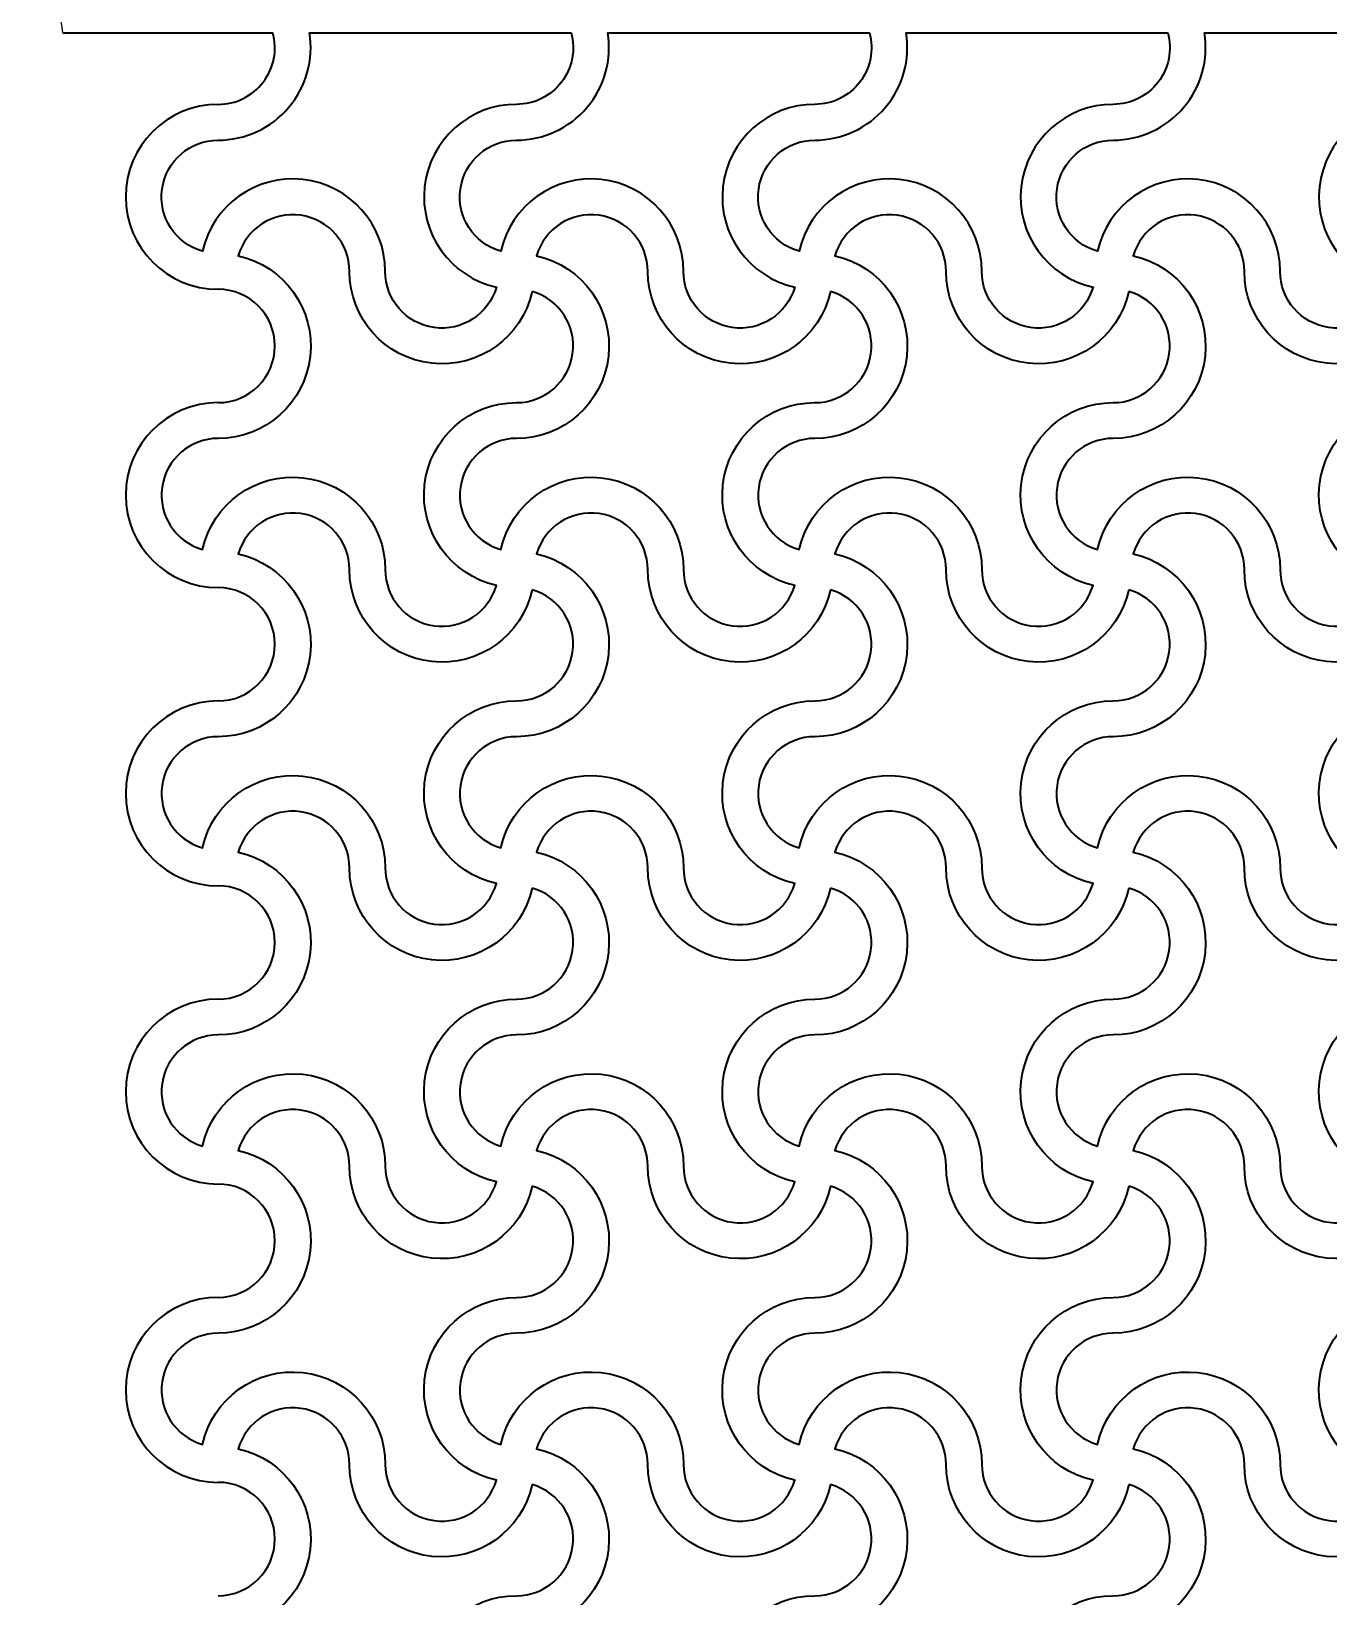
# Model space of a CAD drawing. Header units: millimetres. Extents: x 24 to 345, y 12 to 201.
# Drawn here: x 62.945 to 64.683, y 29.718 to 31.816 of the extents above; entities that cross this region are included whole.
import ezdxf

# ---------------------------------------------------------------- set-up
doc = ezdxf.new("R2010")
doc.units = ezdxf.units.MM
doc.header["$MEASUREMENT"] = 0
doc.layers.add('5th metal (rf+ground)', color=240, linetype='Continuous')
doc.styles.get("Standard").update_dxf_attribs({"font": 'arial.ttf'})
doc.dimstyles.get("Standard").update_dxf_attribs({"dimtxt": 0.18, "dimasz": 0.18, "dimexe": 0.18, "dimexo": 0.0625, "dimgap": 0.09, "dimtad": 0, "dimtih": 1, "dimtoh": 1, "dimdec": 4, "dimzin": 0, "dimdsep": 46, "dimtxsty": 'Standard', "dimcen": 0.09, "dimadec": 0, "dimazin": 0, "dimtfac": 1, "dimtdec": 4, "dimtofl": 0, "dimtmove": 0, "dimatfit": 3, "dimfxl": 1, "dimtolj": 1, "dimtzin": 0, "dimarcsym": 0})

# ---------------------------------------------------------------- blocks, each defined once
blk = doc.blocks.new('*D12')
at = {"color": 0, "lineweight": -2, "transparency": 16777216}
for p, q in [((61.9153, 31.8834), (61.9153, 32.6723)), ((65.6686, 31.8767), (65.6686, 32.6723)), ((62.0953, 32.4923), (63.3284, 32.4923)), ((65.4886, 32.4923), (64.2555, 32.4923))]:
    blk.add_line(p, q, dxfattribs=at)
at = {"color": 0, "transparency": 16777216}
for points in [[(62.0953, 32.5223), (62.0953, 32.4623), (61.9153, 32.4923)], [(65.4886, 32.5223), (65.4886, 32.4623), (65.6686, 32.4923)]]:
    blk.add_solid(points, dxfattribs=at)
at = {"layer": 'Defpoints', "color": 0, "transparency": 16777216}
for p in [(65.6686, 32.4923), (61.9153, 31.8209), (65.6686, 31.8142)]:
    blk.add_point(p, dxfattribs=at)
at = {"color": 0, "transparency": 16777216, "insert": (63.792, 32.4923), "char_height": 0.18, "attachment_point": 5}
blk.add_mtext('\\A1;3.7533', dxfattribs=at)

msp = doc.modelspace()

# ---------------------------------------------------------------- linework, layer by layer
at = {"layer": '5th metal (rf+ground)'}
msp.add_line((62.98686, 31.81421), (63.26862, 31.81421), dxfattribs=at)
msp.add_line((62.98686, 31.81421), (63.26862, 31.81421), dxfattribs=at)
msp.add_line((62.98686, 31.81421), (63.26862, 31.81421), dxfattribs=at)
msp.add_line((62.98686, 31.81421), (63.26862, 31.81421), dxfattribs=at)
at = {"layer": '5th metal (rf+ground)', "lineweight": 0}
msp.add_lwpolyline([(62.98686, 31.81421, 0.3234296), (62.83649, 31.98235, -0.3329897), (62.81818, 32.0068), (62.81818, 32.49225, 1), (62.37048, 32.49225), (62.37048, 31.89983), (62.39588, 31.81421)], format="xyb", dxfattribs=at)
msp.add_lwpolyline([(62.98686, 31.81421, 0.3234296), (62.83649, 31.98235, -0.3329897), (62.81818, 32.0068), (62.81818, 32.49225, 1), (62.37048, 32.49225), (62.37048, 31.89983), (62.39588, 31.81421)], format="xyb", dxfattribs=at)
msp.add_lwpolyline([(62.98686, 31.81421, 0.3234296), (62.83649, 31.98235, -0.3329897), (62.81818, 32.0068), (62.81818, 32.49225, 1), (62.37048, 32.49225), (62.37048, 31.89983), (62.39588, 31.81421)], format="xyb", dxfattribs=at)
msp.add_lwpolyline([(62.98686, 31.81421, 0.3234296), (62.83649, 31.98235, -0.3329897), (62.81818, 32.0068), (62.81818, 32.49225, 1), (62.37048, 32.49225), (62.37048, 31.89983), (62.39588, 31.81421)], format="xyb", dxfattribs=at)
at = {"layer": '5th metal (rf+ground)'}
for points in [[(63.1953, 31.67021, 0.4624981), (63.31767, 31.81421), (63.66862, 31.81421, -0.4945431), (63.5953, 31.71821, 0.8959788), (63.56833, 31.47318, -0.8687853), (63.4193, 31.49421, 0.8959788), (63.17427, 31.52118, -0.8687853)], [(63.1953, 31.67021, 0.4624981), (63.31767, 31.81421), (63.66862, 31.81421, -0.4945431), (63.5953, 31.71821, 0.8959788), (63.56833, 31.47318, -0.8687853), (63.4193, 31.49421, 0.8959788), (63.17427, 31.52118, -0.8687853)], [(63.1953, 31.67021, 0.4624981), (63.31767, 31.81421), (63.66862, 31.81421, -0.4945431), (63.5953, 31.71821, 0.8959788), (63.56833, 31.47318, -0.8687853), (63.4193, 31.49421, 0.8959788), (63.17427, 31.52118, -0.8687853)], [(63.1953, 31.67021, 0.4624981), (63.31767, 31.81421), (63.66862, 31.81421, -0.4945431), (63.5953, 31.71821, 0.8959788), (63.56833, 31.47318, -0.8687853), (63.4193, 31.49421, 0.8959788), (63.17427, 31.52118, -0.8687853)], [(63.5953, 31.67021, 0.4624981), (63.71767, 31.81421), (64.06862, 31.81421, -0.4945431), (63.9953, 31.71821, 0.8959788), (63.96833, 31.47318, -0.8687853), (63.8193, 31.49421, 0.8959788), (63.57427, 31.52118, -0.8687853)], [(63.5953, 31.67021, 0.4624981), (63.71767, 31.81421), (64.06862, 31.81421, -0.4945431), (63.9953, 31.71821, 0.8959788), (63.96833, 31.47318, -0.8687853), (63.8193, 31.49421, 0.8959788), (63.57427, 31.52118, -0.8687853)], [(63.5953, 31.67021, 0.4624981), (63.71767, 31.81421), (64.06862, 31.81421, -0.4945431), (63.9953, 31.71821, 0.8959788), (63.96833, 31.47318, -0.8687853), (63.8193, 31.49421, 0.8959788), (63.57427, 31.52118, -0.8687853)], [(63.5953, 31.67021, 0.4624981), (63.71767, 31.81421), (64.06862, 31.81421, -0.4945431), (63.9953, 31.71821, 0.8959788), (63.96833, 31.47318, -0.8687853), (63.8193, 31.49421, 0.8959788), (63.57427, 31.52118, -0.8687853)], [(63.9953, 31.67021, 0.4624981), (64.11767, 31.81421), (64.46862, 31.81421, -0.4945431), (64.3953, 31.71821, 0.8959788), (64.36833, 31.47318, -0.8687853), (64.2193, 31.49421, 0.8959788), (63.97427, 31.52118, -0.8687853)], [(63.9953, 31.67021, 0.4624981), (64.11767, 31.81421), (64.46862, 31.81421, -0.4945431), (64.3953, 31.71821, 0.8959788), (64.36833, 31.47318, -0.8687853), (64.2193, 31.49421, 0.8959788), (63.97427, 31.52118, -0.8687853)], [(63.9953, 31.67021, 0.4624981), (64.11767, 31.81421), (64.46862, 31.81421, -0.4945431), (64.3953, 31.71821, 0.8959788), (64.36833, 31.47318, -0.8687853), (64.2193, 31.49421, 0.8959788), (63.97427, 31.52118, -0.8687853)], [(63.9953, 31.67021, 0.4624981), (64.11767, 31.81421), (64.46862, 31.81421, -0.4945431), (64.3953, 31.71821, 0.8959788), (64.36833, 31.47318, -0.8687853), (64.2193, 31.49421, 0.8959788), (63.97427, 31.52118, -0.8687853)], [(64.3953, 31.67021, 0.4624981), (64.51767, 31.81421), (64.86862, 31.81421, -0.4945431), (64.7953, 31.71821, 0.8959788), (64.76833, 31.47318, -0.8687853), (64.6193, 31.49421, 0.8959788), (64.37427, 31.52118, -0.8687853)], [(64.3953, 31.67021, 0.4624981), (64.51767, 31.81421), (64.86862, 31.81421, -0.4945431), (64.7953, 31.71821, 0.8959788), (64.76833, 31.47318, -0.8687853), (64.6193, 31.49421, 0.8959788), (64.37427, 31.52118, -0.8687853)], [(64.3953, 31.67021, 0.4624981), (64.51767, 31.81421), (64.86862, 31.81421, -0.4945431), (64.7953, 31.71821, 0.8959788), (64.76833, 31.47318, -0.8687853), (64.6193, 31.49421, 0.8959788), (64.37427, 31.52118, -0.8687853)], [(64.3953, 31.67021, 0.4624981), (64.51767, 31.81421), (64.86862, 31.81421, -0.4945431), (64.7953, 31.71821, 0.8959788), (64.76833, 31.47318, -0.8687853), (64.6193, 31.49421, 0.8959788), (64.37427, 31.52118, -0.8687853)], [(63.61633, 31.46724, -0.8959788), (63.3713, 31.49421, 0.8687853), (63.22227, 31.51524, -0.8959788), (63.1953, 31.27021, 0.8687853), (63.17427, 31.12118, -0.8959788), (63.4193, 31.09421, 0.8687853), (63.56833, 31.07318, -0.8959788), (63.5953, 31.31821, 0.8687853)], [(63.61633, 31.46724, -0.8959788), (63.3713, 31.49421, 0.8687853), (63.22227, 31.51524, -0.8959788), (63.1953, 31.27021, 0.8687853), (63.17427, 31.12118, -0.8959788), (63.4193, 31.09421, 0.8687853), (63.56833, 31.07318, -0.8959788), (63.5953, 31.31821, 0.8687853)], [(63.61633, 31.46724, -0.8959788), (63.3713, 31.49421, 0.8687853), (63.22227, 31.51524, -0.8959788), (63.1953, 31.27021, 0.8687853), (63.17427, 31.12118, -0.8959788), (63.4193, 31.09421, 0.8687853), (63.56833, 31.07318, -0.8959788), (63.5953, 31.31821, 0.8687853)], [(63.61633, 31.46724, -0.8959788), (63.3713, 31.49421, 0.8687853), (63.22227, 31.51524, -0.8959788), (63.1953, 31.27021, 0.8687853), (63.17427, 31.12118, -0.8959788), (63.4193, 31.09421, 0.8687853), (63.56833, 31.07318, -0.8959788), (63.5953, 31.31821, 0.8687853)], [(64.01633, 31.46724, -0.8959788), (63.7713, 31.49421, 0.8687853), (63.62227, 31.51524, -0.8959788), (63.5953, 31.27021, 0.8687853), (63.57427, 31.12118, -0.8959788), (63.8193, 31.09421, 0.8687853), (63.96833, 31.07318, -0.8959788), (63.9953, 31.31821, 0.8687853)], [(64.01633, 31.46724, -0.8959788), (63.7713, 31.49421, 0.8687853), (63.62227, 31.51524, -0.8959788), (63.5953, 31.27021, 0.8687853), (63.57427, 31.12118, -0.8959788), (63.8193, 31.09421, 0.8687853), (63.96833, 31.07318, -0.8959788), (63.9953, 31.31821, 0.8687853)], [(64.01633, 31.46724, -0.8959788), (63.7713, 31.49421, 0.8687853), (63.62227, 31.51524, -0.8959788), (63.5953, 31.27021, 0.8687853), (63.57427, 31.12118, -0.8959788), (63.8193, 31.09421, 0.8687853), (63.96833, 31.07318, -0.8959788), (63.9953, 31.31821, 0.8687853)], [(64.01633, 31.46724, -0.8959788), (63.7713, 31.49421, 0.8687853), (63.62227, 31.51524, -0.8959788), (63.5953, 31.27021, 0.8687853), (63.57427, 31.12118, -0.8959788), (63.8193, 31.09421, 0.8687853), (63.96833, 31.07318, -0.8959788), (63.9953, 31.31821, 0.8687853)], [(64.41633, 31.46724, -0.8959788), (64.1713, 31.49421, 0.8687853), (64.02227, 31.51524, -0.8959788), (63.9953, 31.27021, 0.8687853), (63.97427, 31.12118, -0.8959788), (64.2193, 31.09421, 0.8687853), (64.36833, 31.07318, -0.8959788), (64.3953, 31.31821, 0.8687853)], [(64.41633, 31.46724, -0.8959788), (64.1713, 31.49421, 0.8687853), (64.02227, 31.51524, -0.8959788), (63.9953, 31.27021, 0.8687853), (63.97427, 31.12118, -0.8959788), (64.2193, 31.09421, 0.8687853), (64.36833, 31.07318, -0.8959788), (64.3953, 31.31821, 0.8687853)], [(64.41633, 31.46724, -0.8959788), (64.1713, 31.49421, 0.8687853), (64.02227, 31.51524, -0.8959788), (63.9953, 31.27021, 0.8687853), (63.97427, 31.12118, -0.8959788), (64.2193, 31.09421, 0.8687853), (64.36833, 31.07318, -0.8959788), (64.3953, 31.31821, 0.8687853)], [(64.41633, 31.46724, -0.8959788), (64.1713, 31.49421, 0.8687853), (64.02227, 31.51524, -0.8959788), (63.9953, 31.27021, 0.8687853), (63.97427, 31.12118, -0.8959788), (64.2193, 31.09421, 0.8687853), (64.36833, 31.07318, -0.8959788), (64.3953, 31.31821, 0.8687853)], [(64.81633, 31.46724, -0.8959788), (64.5713, 31.49421, 0.8687853), (64.42227, 31.51524, -0.8959788), (64.3953, 31.27021, 0.8687853), (64.37427, 31.12118, -0.8959788), (64.6193, 31.09421, 0.8687853), (64.76833, 31.07318, -0.8959788), (64.7953, 31.31821, 0.8687853)], [(64.81633, 31.46724, -0.8959788), (64.5713, 31.49421, 0.8687853), (64.42227, 31.51524, -0.8959788), (64.3953, 31.27021, 0.8687853), (64.37427, 31.12118, -0.8959788), (64.6193, 31.09421, 0.8687853), (64.76833, 31.07318, -0.8959788), (64.7953, 31.31821, 0.8687853)], [(64.81633, 31.46724, -0.8959788), (64.5713, 31.49421, 0.8687853), (64.42227, 31.51524, -0.8959788), (64.3953, 31.27021, 0.8687853), (64.37427, 31.12118, -0.8959788), (64.6193, 31.09421, 0.8687853), (64.76833, 31.07318, -0.8959788), (64.7953, 31.31821, 0.8687853)], [(64.81633, 31.46724, -0.8959788), (64.5713, 31.49421, 0.8687853), (64.42227, 31.51524, -0.8959788), (64.3953, 31.27021, 0.8687853), (64.37427, 31.12118, -0.8959788), (64.6193, 31.09421, 0.8687853), (64.76833, 31.07318, -0.8959788), (64.7953, 31.31821, 0.8687853)], [(63.61633, 31.06724, -0.8959788), (63.3713, 31.09421, 0.8687853), (63.22227, 31.11524, -0.8959788), (63.1953, 30.87021, 0.8687853), (63.17427, 30.72118, -0.8959788), (63.4193, 30.69421, 0.8687853), (63.56833, 30.67318, -0.8959788), (63.5953, 30.91821, 0.8687853)], [(63.61633, 31.06724, -0.8959788), (63.3713, 31.09421, 0.8687853), (63.22227, 31.11524, -0.8959788), (63.1953, 30.87021, 0.8687853), (63.17427, 30.72118, -0.8959788), (63.4193, 30.69421, 0.8687853), (63.56833, 30.67318, -0.8959788), (63.5953, 30.91821, 0.8687853)], [(63.61633, 31.06724, -0.8959788), (63.3713, 31.09421, 0.8687853), (63.22227, 31.11524, -0.8959788), (63.1953, 30.87021, 0.8687853), (63.17427, 30.72118, -0.8959788), (63.4193, 30.69421, 0.8687853), (63.56833, 30.67318, -0.8959788), (63.5953, 30.91821, 0.8687853)], [(63.61633, 31.06724, -0.8959788), (63.3713, 31.09421, 0.8687853), (63.22227, 31.11524, -0.8959788), (63.1953, 30.87021, 0.8687853), (63.17427, 30.72118, -0.8959788), (63.4193, 30.69421, 0.8687853), (63.56833, 30.67318, -0.8959788), (63.5953, 30.91821, 0.8687853)], [(64.01633, 31.06724, -0.8959788), (63.7713, 31.09421, 0.8687853), (63.62227, 31.11524, -0.8959788), (63.5953, 30.87021, 0.8687853), (63.57427, 30.72118, -0.8959788), (63.8193, 30.69421, 0.8687853), (63.96833, 30.67318, -0.8959788), (63.9953, 30.91821, 0.8687853)], [(64.01633, 31.06724, -0.8959788), (63.7713, 31.09421, 0.8687853), (63.62227, 31.11524, -0.8959788), (63.5953, 30.87021, 0.8687853), (63.57427, 30.72118, -0.8959788), (63.8193, 30.69421, 0.8687853), (63.96833, 30.67318, -0.8959788), (63.9953, 30.91821, 0.8687853)], [(64.01633, 31.06724, -0.8959788), (63.7713, 31.09421, 0.8687853), (63.62227, 31.11524, -0.8959788), (63.5953, 30.87021, 0.8687853), (63.57427, 30.72118, -0.8959788), (63.8193, 30.69421, 0.8687853), (63.96833, 30.67318, -0.8959788), (63.9953, 30.91821, 0.8687853)], [(64.01633, 31.06724, -0.8959788), (63.7713, 31.09421, 0.8687853), (63.62227, 31.11524, -0.8959788), (63.5953, 30.87021, 0.8687853), (63.57427, 30.72118, -0.8959788), (63.8193, 30.69421, 0.8687853), (63.96833, 30.67318, -0.8959788), (63.9953, 30.91821, 0.8687853)], [(64.41633, 31.06724, -0.8959788), (64.1713, 31.09421, 0.8687853), (64.02227, 31.11524, -0.8959788), (63.9953, 30.87021, 0.8687853), (63.97427, 30.72118, -0.8959788), (64.2193, 30.69421, 0.8687853), (64.36833, 30.67318, -0.8959788), (64.3953, 30.91821, 0.8687853)], [(64.41633, 31.06724, -0.8959788), (64.1713, 31.09421, 0.8687853), (64.02227, 31.11524, -0.8959788), (63.9953, 30.87021, 0.8687853), (63.97427, 30.72118, -0.8959788), (64.2193, 30.69421, 0.8687853), (64.36833, 30.67318, -0.8959788), (64.3953, 30.91821, 0.8687853)], [(64.41633, 31.06724, -0.8959788), (64.1713, 31.09421, 0.8687853), (64.02227, 31.11524, -0.8959788), (63.9953, 30.87021, 0.8687853), (63.97427, 30.72118, -0.8959788), (64.2193, 30.69421, 0.8687853), (64.36833, 30.67318, -0.8959788), (64.3953, 30.91821, 0.8687853)], [(64.41633, 31.06724, -0.8959788), (64.1713, 31.09421, 0.8687853), (64.02227, 31.11524, -0.8959788), (63.9953, 30.87021, 0.8687853), (63.97427, 30.72118, -0.8959788), (64.2193, 30.69421, 0.8687853), (64.36833, 30.67318, -0.8959788), (64.3953, 30.91821, 0.8687853)], [(64.81633, 31.06724, -0.8959788), (64.5713, 31.09421, 0.8687853), (64.42227, 31.11524, -0.8959788), (64.3953, 30.87021, 0.8687853), (64.37427, 30.72118, -0.8959788), (64.6193, 30.69421, 0.8687853), (64.76833, 30.67318, -0.8959788), (64.7953, 30.91821, 0.8687853)], [(64.81633, 31.06724, -0.8959788), (64.5713, 31.09421, 0.8687853), (64.42227, 31.11524, -0.8959788), (64.3953, 30.87021, 0.8687853), (64.37427, 30.72118, -0.8959788), (64.6193, 30.69421, 0.8687853), (64.76833, 30.67318, -0.8959788), (64.7953, 30.91821, 0.8687853)], [(64.81633, 31.06724, -0.8959788), (64.5713, 31.09421, 0.8687853), (64.42227, 31.11524, -0.8959788), (64.3953, 30.87021, 0.8687853), (64.37427, 30.72118, -0.8959788), (64.6193, 30.69421, 0.8687853), (64.76833, 30.67318, -0.8959788), (64.7953, 30.91821, 0.8687853)], [(64.81633, 31.06724, -0.8959788), (64.5713, 31.09421, 0.8687853), (64.42227, 31.11524, -0.8959788), (64.3953, 30.87021, 0.8687853), (64.37427, 30.72118, -0.8959788), (64.6193, 30.69421, 0.8687853), (64.76833, 30.67318, -0.8959788), (64.7953, 30.91821, 0.8687853)], [(63.61633, 30.66724, -0.8959788), (63.3713, 30.69421, 0.8687853), (63.22227, 30.71524, -0.8959788), (63.1953, 30.47021, 0.8687853), (63.17427, 30.32118, -0.8959788), (63.4193, 30.29421, 0.8687853), (63.56833, 30.27318, -0.8959788), (63.5953, 30.51821, 0.8687853)], [(63.61633, 30.66724, -0.8959788), (63.3713, 30.69421, 0.8687853), (63.22227, 30.71524, -0.8959788), (63.1953, 30.47021, 0.8687853), (63.17427, 30.32118, -0.8959788), (63.4193, 30.29421, 0.8687853), (63.56833, 30.27318, -0.8959788), (63.5953, 30.51821, 0.8687853)], [(63.61633, 30.66724, -0.8959788), (63.3713, 30.69421, 0.8687853), (63.22227, 30.71524, -0.8959788), (63.1953, 30.47021, 0.8687853), (63.17427, 30.32118, -0.8959788), (63.4193, 30.29421, 0.8687853), (63.56833, 30.27318, -0.8959788), (63.5953, 30.51821, 0.8687853)], [(63.61633, 30.66724, -0.8959788), (63.3713, 30.69421, 0.8687853), (63.22227, 30.71524, -0.8959788), (63.1953, 30.47021, 0.8687853), (63.17427, 30.32118, -0.8959788), (63.4193, 30.29421, 0.8687853), (63.56833, 30.27318, -0.8959788), (63.5953, 30.51821, 0.8687853)], [(64.01633, 30.66724, -0.8959788), (63.7713, 30.69421, 0.8687853), (63.62227, 30.71524, -0.8959788), (63.5953, 30.47021, 0.8687853), (63.57427, 30.32118, -0.8959788), (63.8193, 30.29421, 0.8687853), (63.96833, 30.27318, -0.8959788), (63.9953, 30.51821, 0.8687853)], [(64.01633, 30.66724, -0.8959788), (63.7713, 30.69421, 0.8687853), (63.62227, 30.71524, -0.8959788), (63.5953, 30.47021, 0.8687853), (63.57427, 30.32118, -0.8959788), (63.8193, 30.29421, 0.8687853), (63.96833, 30.27318, -0.8959788), (63.9953, 30.51821, 0.8687853)], [(64.01633, 30.66724, -0.8959788), (63.7713, 30.69421, 0.8687853), (63.62227, 30.71524, -0.8959788), (63.5953, 30.47021, 0.8687853), (63.57427, 30.32118, -0.8959788), (63.8193, 30.29421, 0.8687853), (63.96833, 30.27318, -0.8959788), (63.9953, 30.51821, 0.8687853)], [(64.01633, 30.66724, -0.8959788), (63.7713, 30.69421, 0.8687853), (63.62227, 30.71524, -0.8959788), (63.5953, 30.47021, 0.8687853), (63.57427, 30.32118, -0.8959788), (63.8193, 30.29421, 0.8687853), (63.96833, 30.27318, -0.8959788), (63.9953, 30.51821, 0.8687853)], [(64.41633, 30.66724, -0.8959788), (64.1713, 30.69421, 0.8687853), (64.02227, 30.71524, -0.8959788), (63.9953, 30.47021, 0.8687853), (63.97427, 30.32118, -0.8959788), (64.2193, 30.29421, 0.8687853), (64.36833, 30.27318, -0.8959788), (64.3953, 30.51821, 0.8687853)], [(64.41633, 30.66724, -0.8959788), (64.1713, 30.69421, 0.8687853), (64.02227, 30.71524, -0.8959788), (63.9953, 30.47021, 0.8687853), (63.97427, 30.32118, -0.8959788), (64.2193, 30.29421, 0.8687853), (64.36833, 30.27318, -0.8959788), (64.3953, 30.51821, 0.8687853)], [(64.41633, 30.66724, -0.8959788), (64.1713, 30.69421, 0.8687853), (64.02227, 30.71524, -0.8959788), (63.9953, 30.47021, 0.8687853), (63.97427, 30.32118, -0.8959788), (64.2193, 30.29421, 0.8687853), (64.36833, 30.27318, -0.8959788), (64.3953, 30.51821, 0.8687853)], [(64.41633, 30.66724, -0.8959788), (64.1713, 30.69421, 0.8687853), (64.02227, 30.71524, -0.8959788), (63.9953, 30.47021, 0.8687853), (63.97427, 30.32118, -0.8959788), (64.2193, 30.29421, 0.8687853), (64.36833, 30.27318, -0.8959788), (64.3953, 30.51821, 0.8687853)], [(64.81633, 30.66724, -0.8959788), (64.5713, 30.69421, 0.8687853), (64.42227, 30.71524, -0.8959788), (64.3953, 30.47021, 0.8687853), (64.37427, 30.32118, -0.8959788), (64.6193, 30.29421, 0.8687853), (64.76833, 30.27318, -0.8959788), (64.7953, 30.51821, 0.8687853)], [(64.81633, 30.66724, -0.8959788), (64.5713, 30.69421, 0.8687853), (64.42227, 30.71524, -0.8959788), (64.3953, 30.47021, 0.8687853), (64.37427, 30.32118, -0.8959788), (64.6193, 30.29421, 0.8687853), (64.76833, 30.27318, -0.8959788), (64.7953, 30.51821, 0.8687853)], [(64.81633, 30.66724, -0.8959788), (64.5713, 30.69421, 0.8687853), (64.42227, 30.71524, -0.8959788), (64.3953, 30.47021, 0.8687853), (64.37427, 30.32118, -0.8959788), (64.6193, 30.29421, 0.8687853), (64.76833, 30.27318, -0.8959788), (64.7953, 30.51821, 0.8687853)], [(64.81633, 30.66724, -0.8959788), (64.5713, 30.69421, 0.8687853), (64.42227, 30.71524, -0.8959788), (64.3953, 30.47021, 0.8687853), (64.37427, 30.32118, -0.8959788), (64.6193, 30.29421, 0.8687853), (64.76833, 30.27318, -0.8959788), (64.7953, 30.51821, 0.8687853)], [(63.61633, 30.26724, -0.8959788), (63.3713, 30.29421, 0.8687853), (63.22227, 30.31524, -0.8959788), (63.1953, 30.07021, 0.8687853), (63.17427, 29.92118, -0.8959788), (63.4193, 29.89421, 0.8687853), (63.56833, 29.87318, -0.8959788), (63.5953, 30.11821, 0.8687853)], [(63.61633, 30.26724, -0.8959788), (63.3713, 30.29421, 0.8687853), (63.22227, 30.31524, -0.8959788), (63.1953, 30.07021, 0.8687853), (63.17427, 29.92118, -0.8959788), (63.4193, 29.89421, 0.8687853), (63.56833, 29.87318, -0.8959788), (63.5953, 30.11821, 0.8687853)], [(63.61633, 30.26724, -0.8959788), (63.3713, 30.29421, 0.8687853), (63.22227, 30.31524, -0.8959788), (63.1953, 30.07021, 0.8687853), (63.17427, 29.92118, -0.8959788), (63.4193, 29.89421, 0.8687853), (63.56833, 29.87318, -0.8959788), (63.5953, 30.11821, 0.8687853)], [(63.61633, 30.26724, -0.8959788), (63.3713, 30.29421, 0.8687853), (63.22227, 30.31524, -0.8959788), (63.1953, 30.07021, 0.8687853), (63.17427, 29.92118, -0.8959788), (63.4193, 29.89421, 0.8687853), (63.56833, 29.87318, -0.8959788), (63.5953, 30.11821, 0.8687853)], [(64.01633, 30.26724, -0.8959788), (63.7713, 30.29421, 0.8687853), (63.62227, 30.31524, -0.8959788), (63.5953, 30.07021, 0.8687853), (63.57427, 29.92118, -0.8959788), (63.8193, 29.89421, 0.8687853), (63.96833, 29.87318, -0.8959788), (63.9953, 30.11821, 0.8687853)], [(64.01633, 30.26724, -0.8959788), (63.7713, 30.29421, 0.8687853), (63.62227, 30.31524, -0.8959788), (63.5953, 30.07021, 0.8687853), (63.57427, 29.92118, -0.8959788), (63.8193, 29.89421, 0.8687853), (63.96833, 29.87318, -0.8959788), (63.9953, 30.11821, 0.8687853)], [(64.01633, 30.26724, -0.8959788), (63.7713, 30.29421, 0.8687853), (63.62227, 30.31524, -0.8959788), (63.5953, 30.07021, 0.8687853), (63.57427, 29.92118, -0.8959788), (63.8193, 29.89421, 0.8687853), (63.96833, 29.87318, -0.8959788), (63.9953, 30.11821, 0.8687853)], [(64.01633, 30.26724, -0.8959788), (63.7713, 30.29421, 0.8687853), (63.62227, 30.31524, -0.8959788), (63.5953, 30.07021, 0.8687853), (63.57427, 29.92118, -0.8959788), (63.8193, 29.89421, 0.8687853), (63.96833, 29.87318, -0.8959788), (63.9953, 30.11821, 0.8687853)], [(64.41633, 30.26724, -0.8959788), (64.1713, 30.29421, 0.8687853), (64.02227, 30.31524, -0.8959788), (63.9953, 30.07021, 0.8687853), (63.97427, 29.92118, -0.8959788), (64.2193, 29.89421, 0.8687853), (64.36833, 29.87318, -0.8959788), (64.3953, 30.11821, 0.8687853)], [(64.41633, 30.26724, -0.8959788), (64.1713, 30.29421, 0.8687853), (64.02227, 30.31524, -0.8959788), (63.9953, 30.07021, 0.8687853), (63.97427, 29.92118, -0.8959788), (64.2193, 29.89421, 0.8687853), (64.36833, 29.87318, -0.8959788), (64.3953, 30.11821, 0.8687853)], [(64.41633, 30.26724, -0.8959788), (64.1713, 30.29421, 0.8687853), (64.02227, 30.31524, -0.8959788), (63.9953, 30.07021, 0.8687853), (63.97427, 29.92118, -0.8959788), (64.2193, 29.89421, 0.8687853), (64.36833, 29.87318, -0.8959788), (64.3953, 30.11821, 0.8687853)], [(64.41633, 30.26724, -0.8959788), (64.1713, 30.29421, 0.8687853), (64.02227, 30.31524, -0.8959788), (63.9953, 30.07021, 0.8687853), (63.97427, 29.92118, -0.8959788), (64.2193, 29.89421, 0.8687853), (64.36833, 29.87318, -0.8959788), (64.3953, 30.11821, 0.8687853)], [(64.81633, 30.26724, -0.8959788), (64.5713, 30.29421, 0.8687853), (64.42227, 30.31524, -0.8959788), (64.3953, 30.07021, 0.8687853), (64.37427, 29.92118, -0.8959788), (64.6193, 29.89421, 0.8687853), (64.76833, 29.87318, -0.8959788), (64.7953, 30.11821, 0.8687853)], [(64.81633, 30.26724, -0.8959788), (64.5713, 30.29421, 0.8687853), (64.42227, 30.31524, -0.8959788), (64.3953, 30.07021, 0.8687853), (64.37427, 29.92118, -0.8959788), (64.6193, 29.89421, 0.8687853), (64.76833, 29.87318, -0.8959788), (64.7953, 30.11821, 0.8687853)], [(64.81633, 30.26724, -0.8959788), (64.5713, 30.29421, 0.8687853), (64.42227, 30.31524, -0.8959788), (64.3953, 30.07021, 0.8687853), (64.37427, 29.92118, -0.8959788), (64.6193, 29.89421, 0.8687853), (64.76833, 29.87318, -0.8959788), (64.7953, 30.11821, 0.8687853)], [(64.81633, 30.26724, -0.8959788), (64.5713, 30.29421, 0.8687853), (64.42227, 30.31524, -0.8959788), (64.3953, 30.07021, 0.8687853), (64.37427, 29.92118, -0.8959788), (64.6193, 29.89421, 0.8687853), (64.76833, 29.87318, -0.8959788), (64.7953, 30.11821, 0.8687853)], [(63.61633, 29.86724, -0.8959788), (63.3713, 29.89421, 0.8687853), (63.22227, 29.91524, -0.8959788), (63.1953, 29.67021, 0.8687853), (63.17427, 29.52118, -0.8959788), (63.4193, 29.49421, 0.8687853), (63.56833, 29.47318, -0.8959788), (63.5953, 29.71821, 0.8687853)], [(63.61633, 29.86724, -0.8959788), (63.3713, 29.89421, 0.8687853), (63.22227, 29.91524, -0.8959788), (63.1953, 29.67021, 0.8687853), (63.17427, 29.52118, -0.8959788), (63.4193, 29.49421, 0.8687853), (63.56833, 29.47318, -0.8959788), (63.5953, 29.71821, 0.8687853)], [(63.61633, 29.86724, -0.8959788), (63.3713, 29.89421, 0.8687853), (63.22227, 29.91524, -0.8959788), (63.1953, 29.67021, 0.8687853), (63.17427, 29.52118, -0.8959788), (63.4193, 29.49421, 0.8687853), (63.56833, 29.47318, -0.8959788), (63.5953, 29.71821, 0.8687853)], [(63.61633, 29.86724, -0.8959788), (63.3713, 29.89421, 0.8687853), (63.22227, 29.91524, -0.8959788), (63.1953, 29.67021, 0.8687853), (63.17427, 29.52118, -0.8959788), (63.4193, 29.49421, 0.8687853), (63.56833, 29.47318, -0.8959788), (63.5953, 29.71821, 0.8687853)], [(64.01633, 29.86724, -0.8959788), (63.7713, 29.89421, 0.8687853), (63.62227, 29.91524, -0.8959788), (63.5953, 29.67021, 0.8687853), (63.57427, 29.52118, -0.8959788), (63.8193, 29.49421, 0.8687853), (63.96833, 29.47318, -0.8959788), (63.9953, 29.71821, 0.8687853)], [(64.01633, 29.86724, -0.8959788), (63.7713, 29.89421, 0.8687853), (63.62227, 29.91524, -0.8959788), (63.5953, 29.67021, 0.8687853), (63.57427, 29.52118, -0.8959788), (63.8193, 29.49421, 0.8687853), (63.96833, 29.47318, -0.8959788), (63.9953, 29.71821, 0.8687853)], [(64.01633, 29.86724, -0.8959788), (63.7713, 29.89421, 0.8687853), (63.62227, 29.91524, -0.8959788), (63.5953, 29.67021, 0.8687853), (63.57427, 29.52118, -0.8959788), (63.8193, 29.49421, 0.8687853), (63.96833, 29.47318, -0.8959788), (63.9953, 29.71821, 0.8687853)], [(64.01633, 29.86724, -0.8959788), (63.7713, 29.89421, 0.8687853), (63.62227, 29.91524, -0.8959788), (63.5953, 29.67021, 0.8687853), (63.57427, 29.52118, -0.8959788), (63.8193, 29.49421, 0.8687853), (63.96833, 29.47318, -0.8959788), (63.9953, 29.71821, 0.8687853)], [(64.41633, 29.86724, -0.8959788), (64.1713, 29.89421, 0.8687853), (64.02227, 29.91524, -0.8959788), (63.9953, 29.67021, 0.8687853), (63.97427, 29.52118, -0.8959788), (64.2193, 29.49421, 0.8687853), (64.36833, 29.47318, -0.8959788), (64.3953, 29.71821, 0.8687853)], [(64.41633, 29.86724, -0.8959788), (64.1713, 29.89421, 0.8687853), (64.02227, 29.91524, -0.8959788), (63.9953, 29.67021, 0.8687853), (63.97427, 29.52118, -0.8959788), (64.2193, 29.49421, 0.8687853), (64.36833, 29.47318, -0.8959788), (64.3953, 29.71821, 0.8687853)], [(64.41633, 29.86724, -0.8959788), (64.1713, 29.89421, 0.8687853), (64.02227, 29.91524, -0.8959788), (63.9953, 29.67021, 0.8687853), (63.97427, 29.52118, -0.8959788), (64.2193, 29.49421, 0.8687853), (64.36833, 29.47318, -0.8959788), (64.3953, 29.71821, 0.8687853)], [(64.41633, 29.86724, -0.8959788), (64.1713, 29.89421, 0.8687853), (64.02227, 29.91524, -0.8959788), (63.9953, 29.67021, 0.8687853), (63.97427, 29.52118, -0.8959788), (64.2193, 29.49421, 0.8687853), (64.36833, 29.47318, -0.8959788), (64.3953, 29.71821, 0.8687853)], [(64.81633, 29.86724, -0.8959788), (64.5713, 29.89421, 0.8687853), (64.42227, 29.91524, -0.8959788), (64.3953, 29.67021, 0.8687853), (64.37427, 29.52118, -0.8959788), (64.6193, 29.49421, 0.8687853), (64.76833, 29.47318, -0.8959788), (64.7953, 29.71821, 0.8687853)], [(64.81633, 29.86724, -0.8959788), (64.5713, 29.89421, 0.8687853), (64.42227, 29.91524, -0.8959788), (64.3953, 29.67021, 0.8687853), (64.37427, 29.52118, -0.8959788), (64.6193, 29.49421, 0.8687853), (64.76833, 29.47318, -0.8959788), (64.7953, 29.71821, 0.8687853)], [(64.81633, 29.86724, -0.8959788), (64.5713, 29.89421, 0.8687853), (64.42227, 29.91524, -0.8959788), (64.3953, 29.67021, 0.8687853), (64.37427, 29.52118, -0.8959788), (64.6193, 29.49421, 0.8687853), (64.76833, 29.47318, -0.8959788), (64.7953, 29.71821, 0.8687853)], [(64.81633, 29.86724, -0.8959788), (64.5713, 29.89421, 0.8687853), (64.42227, 29.91524, -0.8959788), (64.3953, 29.67021, 0.8687853), (64.37427, 29.52118, -0.8959788), (64.6193, 29.49421, 0.8687853), (64.76833, 29.47318, -0.8959788), (64.7953, 29.71821, 0.8687853)]]:
    msp.add_lwpolyline(points, format="xyb", close=True, dxfattribs=at)
for centre, radius, start, end in [((63.1953, 31.79421), 0.076, 270, 15.25752), ((63.1953, 31.79421), 0.076, 270, 15.25752), ((63.1953, 31.79421), 0.076, 270, 15.25752), ((63.1953, 31.79421), 0.076, 270, 15.25752), ((63.1953, 31.59421), 0.124, 90, 270), ((63.1953, 31.59421), 0.124, 90, 270), ((63.1953, 31.59421), 0.124, 90, 270), ((63.1953, 31.59421), 0.124, 90, 270), ((63.1953, 31.39421), 0.076, 270, 90), ((63.1953, 31.39421), 0.076, 270, 90), ((63.1953, 31.39421), 0.076, 270, 90), ((63.1953, 31.39421), 0.076, 270, 90), ((63.1953, 31.19421), 0.124, 90, 270), ((63.1953, 31.19421), 0.124, 90, 270), ((63.1953, 31.19421), 0.124, 90, 270), ((63.1953, 31.19421), 0.124, 90, 270), ((63.1953, 30.99421), 0.076, 270, 90), ((63.1953, 30.99421), 0.076, 270, 90), ((63.1953, 30.99421), 0.076, 270, 90), ((63.1953, 30.99421), 0.076, 270, 90), ((63.1953, 30.79421), 0.124, 90, 270), ((63.1953, 30.79421), 0.124, 90, 270), ((63.1953, 30.79421), 0.124, 90, 270), ((63.1953, 30.79421), 0.124, 90, 270), ((63.1953, 30.59421), 0.076, 270, 90), ((63.1953, 30.59421), 0.076, 270, 90), ((63.1953, 30.59421), 0.076, 270, 90), ((63.1953, 30.59421), 0.076, 270, 90), ((63.1953, 30.39421), 0.124, 90, 270), ((63.1953, 30.39421), 0.124, 90, 270), ((63.1953, 30.39421), 0.124, 90, 270), ((63.1953, 30.39421), 0.124, 90, 270), ((63.1953, 30.19421), 0.076, 270, 90), ((63.1953, 30.19421), 0.076, 270, 90), ((63.1953, 30.19421), 0.076, 270, 90), ((63.1953, 30.19421), 0.076, 270, 90), ((63.1953, 29.99421), 0.124, 90, 270), ((63.1953, 29.99421), 0.124, 90, 270), ((63.1953, 29.99421), 0.124, 90, 270), ((63.1953, 29.99421), 0.124, 90, 270), ((63.1953, 29.79421), 0.076, 270, 90), ((63.1953, 29.79421), 0.076, 270, 90), ((63.1953, 29.79421), 0.076, 270, 90), ((63.1953, 29.79421), 0.076, 270, 90)]:
    msp.add_arc(centre, radius, start, end, dxfattribs=at)

# ---------------------------------------------------------------- dimensions: what is measured, and where the dimension line sits
dim = msp.add_linear_dim(base=(65.66862, 32.49225), p1=(61.9153, 31.82089), p2=(65.66862, 31.81421), dimstyle='Standard')
dim.commit()
dim.dimension.update_dxf_attribs({"geometry": '*D12', "text_midpoint": (63.79196, 32.49225)})

doc.saveas('drawing.dxf')
